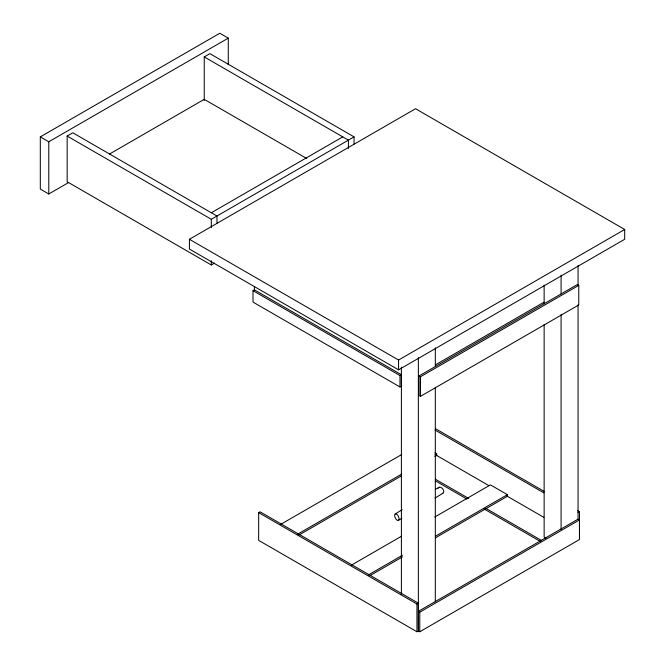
<?xml version="1.0" encoding="UTF-8"?>
<svg xmlns="http://www.w3.org/2000/svg" width="665" height="665" viewBox="0 0 665 665"><rect width="100%" height="100%" fill="white"/><g stroke="black" fill="none" stroke-linecap="round" stroke-linejoin="round"><path stroke-width="1" d="M401.394 384.511L401.394 374.728L254.421 289.865L253.008 290.68L253.008 302.101L399.981 386.964L401.785 385.924M418.36 629.306L418.36 603.188L260.073 511.809L258.66 512.624L258.66 540.362L416.947 631.75L418.684 630.744M399.981 386.964L399.981 375.542L401.394 374.728M416.947 631.75L416.947 604.011L418.36 603.188M579.473 537.918L579.473 511.809L577.669 510.77M395.284 513.92L402.275 509.664M435.459 489.448L438.95 487.32M398.393 520.371A3.574 1.762 64.3 0 0 397.446 514.876A3.574 1.762 64.3 0 0 394.686 516.19A3.574 1.762 64.3 0 0 398.393 520.371L401.876 518.243M435.001 498.068L442.84 493.289M68.528 182.592L48.786 193.989L40.307 189.093L40.307 136.874L219.791 33.25L228.27 38.146L228.27 64.771M40.307 136.874L48.786 141.77L228.27 38.146M214.546 263.116L211.312 264.978L67.157 181.753L67.157 136.059L72.809 132.792L216.965 216.025L216.965 223.29M204.246 100.531L204.246 56.916L209.899 53.649L354.054 136.874L354.054 144.147M109.467 154.064L204.246 99.343L306.773 158.536M211.312 212.758L342.749 136.874M67.157 136.059L211.312 219.284L354.054 136.874M189.409 239.275L415.534 108.728L624.693 229.483L624.693 239.275L398.568 369.831L189.409 249.067L189.409 239.275L398.568 360.039L624.693 229.483M435.567 364.786L543.937 302.218M419.066 375.949L577.353 284.562L578.766 285.376L578.766 304.961L420.48 396.348L419.066 395.534L419.066 375.949L420.48 376.764L578.766 285.376M280.372 524.56L401.785 454.469M297.33 534.352L401.652 474.12M434.927 454.91L436.73 453.871L436.73 455.508L434.927 456.547M299.125 534.951L401.652 475.758M351.369 565.167L401.61 536.165M434.81 516.996L490.429 484.876L507.395 494.669L507.395 496.306L435.617 537.744M368.327 574.959L402.425 555.275M435.617 536.106L507.395 494.669M370.122 575.558L402.425 556.904M578.06 512.624L579.473 511.809M579.473 519.964L578.06 519.149L418.36 611.351L419.773 612.166L579.473 519.964L579.473 539.548L419.773 631.75L418.36 630.935L418.36 357.637M204.246 56.916L348.402 140.14L348.402 148.445M253.008 290.68L399.981 375.542M435.575 428.726L544.394 491.551M435.06 430.064L543.879 492.89M434.943 452.84L436.73 453.871M435.957 455.06L489.016 485.699M507.004 496.082L543.879 517.37M545.923 538.135L544.136 537.104L544.136 324.537M435.442 479.241L468.717 498.451M485.807 508.318L541.568 540.512M435.442 480.878L466.921 499.049M484.012 508.916L540.67 541.626M258.66 512.624L416.947 604.011M578.06 265.435L578.06 285.135M578.06 304.836L578.06 519.764M561.094 275.227L561.094 293.888M561.094 314.628L561.094 529.265M544.136 285.135L544.136 303.805M435.317 347.845L435.317 366.515M435.317 387.246L435.317 601.883M420.48 376.764L420.48 396.348M419.773 612.166L419.773 631.75M401.394 367.105L401.394 594.626M398.568 360.039L398.568 369.831M254.421 286.349L254.421 290.439M211.312 219.284L211.312 227.596M211.312 260.821L211.312 264.978M48.786 141.77L48.786 193.989M438.152 488.26A3.574 2.344 52.2 0 1 442.732 488.85A3.574 2.344 52.2 0 1 442.233 493.463"/></g></svg>
